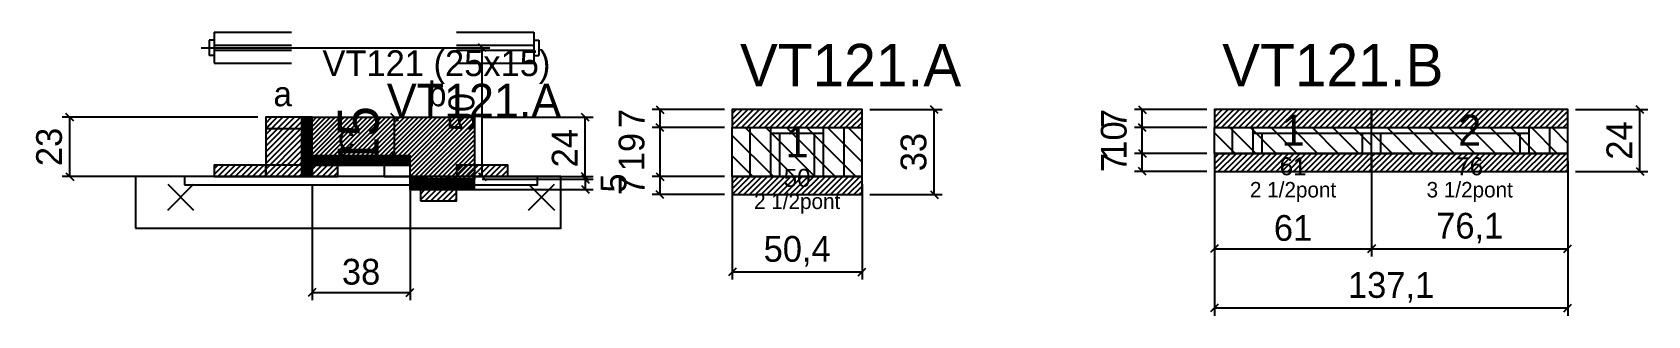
# Model space of a CAD drawing. Extents: x -69 to 558, y -73 to 37.
import ezdxf
from ezdxf.enums import TextEntityAlignment as Align

# ---------------------------------------------------------------- set-up
doc = ezdxf.new("R2010")
doc.units = 0
for name, color, linetype in [('5', 5, 'Continuous'), ('barrote', 126, 'Continuous'), ('CONCRETO', 251, 'Continuous'), ('COTA', 241, 'Continuous'), ('Cota Seção (2x)', 241, 'Continuous'), ('detalhes', 7, 'Continuous'), ('Hachura', 251, 'Continuous'), ('Madeira', 126, 'Continuous'), ('NOMENCLATURA', 7, 'Continuous'), ('Painéis', 200, 'Continuous'), ('presilha', 224, 'Continuous'), ('Reaproveitamento', 30, 'Continuous'), ('SARR_2.2x7', 40, 'Continuous'), ('SARR_3.5x7', 81, 'Continuous'), ('SCO-___-LAJ', 224, 'Continuous'), ('TENSOR', 224, 'Continuous'), ('texto', 7, 'Continuous'), ('Texto Seção', 7, 'Continuous')]:
    doc.layers.add(name, color=color, linetype=linetype)
doc.dimstyles.new('PAINEL', dxfattribs={"dimtxt": 10, "dimasz": 3, "dimexe": 3, "dimexo": 3, "dimgap": 3, "dimtad": 1, "dimblk": 'OBLIQUE', "dimblk1": 'OBLIQUE', "dimcen": 2.5, "dimclrd": 4, "dimclre": 4, "dimclrt": 240, "dimazin": 3, "dimtfac": 1, "dimtmove": 0, "dimatfit": 3})
doc.dimstyles.new('SECAO2X', dxfattribs={"dimtxt": 16, "dimasz": 3, "dimexe": 3, "dimexo": 3, "dimgap": 3, "dimtad": 1, "dimblk": 'OBLIQUE', "dimblk1": 'OBLIQUE', "dimcen": 2.5, "dimclrd": 4, "dimclre": 4, "dimclrt": 240, "dimazin": 3, "dimtfac": 1, "dimtmove": 0, "dimatfit": 3})

# ---------------------------------------------------------------- blocks, each defined once
blk = doc.blocks.new('_OBLIQUE')
at = {"color": 0, "linetype": 'BYBLOCK'}
blk.add_line((-0.5, -0.5), (0.5, 0.5), dxfattribs=at)

msp = doc.modelspace()

# ---------------------------------------------------------------- hatches: boundary and pattern name
at = {"layer": 'COTA'}
h = msp.add_hatch(dxfattribs=at)
h.set_pattern_fill('ANSI31', scale=0.5)
h.paths.add_polyline_path([(203, 0), (253.4, 0), (253.4, 7), (203, 7)])
h = msp.add_hatch(dxfattribs=at)
h.set_pattern_fill('ANSI31', scale=0.5)
h.paths.add_polyline_path([(390.1, 0), (451.1, 0), (451.1, 7), (390.1, 7)])
h = msp.add_hatch(dxfattribs=at)
h.set_pattern_fill('ANSI31', scale=0.5)
h.paths.add_polyline_path([(451.1, 0), (527.2, 0), (527.2, 7), (451.1, 7)])
h = msp.add_hatch(dxfattribs=at)
h.set_pattern_fill('ANSI31', scale=0.4)
h.paths.add_polyline_path([(40, -11), (40, 4), (103, 4), (103, -20), (78, -20), (78, -11)])
h = msp.add_hatch(dxfattribs=at)
h.set_pattern_fill('ANSI31', scale=0.5)
h.paths.add_polyline_path([(390.1, -17), (451.1, -17), (451.1, -10), (390.1, -10)])
h = msp.add_hatch(dxfattribs=at)
h.set_pattern_fill('ANSI31', scale=0.5)
h.paths.add_polyline_path([(451.1, -17), (527.2, -17), (527.2, -10), (451.1, -10)])
h = msp.add_hatch(dxfattribs=at)
h.set_pattern_fill('ANSI31', scale=0.5)
h.paths.add_polyline_path([(203, -26), (253.4, -26), (253.4, -19), (203, -19)])
at = {"layer": 'Hachura'}
h = msp.add_hatch(dxfattribs=at)
h.set_pattern_fill('ANSI31', scale=0.5)
h.paths.add_polyline_path([(22, -19), (36, -19), (36, 4), (22, 4)])
h = msp.add_hatch(dxfattribs=at)
h.set_pattern_fill('ANSI31', scale=0.5)
h.paths.add_polyline_path([(22, -0.4), (36, -0.4), (36, 4), (22, 4)])
h = msp.add_hatch(dxfattribs=at)
h.set_pattern_fill('SOLID')
h.paths.add_polyline_path([(36, -19), (40, -19), (40, 4), (36, 4)])
h = msp.add_hatch(dxfattribs=at)
h.set_pattern_fill('SOLID')
h.paths.add_polyline_path([(40, -14.6), (78, -14.6), (78, -11), (40, -11)])
h = msp.add_hatch(dxfattribs=at)
h.set_pattern_fill('ANSI31', scale=0.5)
h.paths.add_polyline_path([(2, -19), (22, -19), (22, -14.6), (2, -14.6)])
h = msp.add_hatch(dxfattribs=at)
h.set_pattern_fill('ANSI31', scale=0.5)
h.paths.add_polyline_path([(40, -19), (50, -19), (50, -14.6), (40, -14.6)])
h = msp.add_hatch(dxfattribs=at)
h.set_pattern_fill('ANSI31', scale=0.5)
h.paths.add_polyline_path([(96, -19), (116, -19), (116, -14.6), (96, -14.6)])
h = msp.add_hatch(dxfattribs=at)
h.set_pattern_fill('SOLID')
h.paths.add_polyline_path([(78, -19), (82, -19), (82, -24), (78, -24)])
h = msp.add_hatch(dxfattribs=at)
h.set_pattern_fill('SOLID')
h.paths.add_polyline_path([(78, -24), (103, -24), (103, -20), (78, -20)])
h = msp.add_hatch(dxfattribs=at)
h.set_pattern_fill('ANSI31', scale=0.5)
h.paths.add_polyline_path([(82, -19), (96, -19), (96, -24), (82, -24)])
h = msp.add_hatch(dxfattribs=at)
h.set_pattern_fill('ANSI31', scale=0.5)
h.paths.add_polyline_path([(82, -28.4), (96, -28.4), (96, -24), (82, -24)])

# ---------------------------------------------------------------- linework, layer by layer
for p, q in [((0, 34), (0, 28)), ((2, 34), (0, 34)), ((2, 37), (32, 37)), ((2, 37), (2, 25)), ((2, 32), (32, 32)), ((96, 37), (126, 37)), ((96, 32), (126, 32)), ((126, 37), (126, 25)), ((126, 34), (128, 34)), ((128, 34), (128, 28)), ((2, 28), (0, 28)), ((2, 30), (32, 30)), ((96, 30), (126, 30)), ((126, 28), (128, 28)), ((2, 25), (32, 25)), ((96, 25), (126, 25))]:
    msp.add_line(p, q)
at = {"layer": 'barrote'}
msp.add_lwpolyline([(-28.5, -39), (136.5, -39), (136.5, -19), (-28.5, -19)], close=True, dxfattribs=at)
at = {"layer": 'CONCRETO'}
msp.add_lwpolyline([(40, -11), (40, 4), (103, 4), (103, -20), (78, -20), (78, -11)], close=True, dxfattribs=at)
at = {"layer": 'Madeira'}
for points in [[(22, -19), (36, -19), (36, 4), (22, 4)], [(22, -0.4), (36, -0.4), (36, 4), (22, 4)], [(2, -19), (22, -19), (22, -14.6), (2, -14.6)], [(22, -19), (36, -19), (36, -14.6), (22, -14.6)], [(40, -19), (50, -19), (50, -14.6), (40, -14.6)], [(68, -19), (78, -19), (78, -14.6), (68, -14.6)], [(96, -19), (116, -19), (116, -14.6), (96, -14.6)], [(82, -19), (96, -19), (96, -24), (82, -24)], [(82, -28.4), (96, -28.4), (96, -24), (82, -24)]]:
    msp.add_lwpolyline(points, close=True, dxfattribs=at)
at = {"layer": 'Painéis'}
for p, q in [((203, 0), (253.4, 0)), ((203, -19), (203, 0)), ((253.4, -19), (253.4, 0)), ((390.1, 0), (451.1, 0)), ((390.1, -10), (390.1, 0)), ((451.1, -10), (451.1, 0)), ((451.1, -10), (451.1, 0)), ((451.1, 0), (527.2, 0)), ((451.1, -10), (451.1, 0)), ((527.2, -10), (527.2, 0)), ((390.1, -10), (451.1, -10)), ((451.1, -10), (527.2, -10)), ((203, -19), (253.4, -19))]:
    msp.add_line(p, q, dxfattribs=at)
for points in [[(36, -19), (40, -19), (40, 4), (36, 4)], [(40, -14.6), (78, -14.6), (78, -11), (40, -11)], [(78, -19), (82, -19), (82, -24), (78, -24)], [(78, -24), (103, -24), (103, -20), (78, -20)]]:
    msp.add_lwpolyline(points, close=True, dxfattribs=at)
at = {"layer": 'presilha'}
for p, q in [((-16, -32), (-6, -22)), ((-16, -22), (-6, -32)), ((124, -32), (134, -22)), ((124, -22), (134, -32))]:
    msp.add_line(p, q, dxfattribs=at)
at = {"layer": 'Reaproveitamento', "color": 30}
for p, q in [((227, -19), (208, 0)), ((235, -19), (216, 0)), ((243, -19), (224, 0)), ((251, -19), (232, 0)), ((253.4, -13.4), (240, 0)), ((253.4, -5.4), (248, 0)), ((406.1, -10), (396.1, 0)), ((414.1, -10), (404.1, 0)), ((422.1, -10), (412.1, 0)), ((430.1, -10), (420.1, 0)), ((438.1, -10), (428.1, 0)), ((446.1, -10), (436.1, 0)), ((451.1, -7), (444.1, 0)), ((467.1, -10), (457.1, 0)), ((475.1, -10), (465.1, 0)), ((483.1, -10), (473.1, 0)), ((491.1, -10), (481.1, 0)), ((499.1, -10), (489.1, 0)), ((507.1, -10), (497.1, 0)), ((515.1, -10), (505.1, 0)), ((523.1, -10), (513.1, 0)), ((527.2, -6.1), (521.1, 0)), ((219, -19), (203, -3)), ((398.1, -10), (390.1, -2)), ((459.1, -10), (451.1, -2)), ((211, -19), (203, -11)), ((390.1, -10), (390.1, -10)), ((451.1, -10), (451.1, -10)), ((203, -19), (203, -19))]:
    msp.add_line(p, q, dxfattribs=at)
at = {"layer": 'SARR_2.2x7'}
for p, q in [((210, -19), (210, 0)), ((246.4, -19), (246.4, 0)), ((397.1, -10), (397.1, 0)), ((520.2, -10), (520.2, 0)), ((218, -2.2), (238.4, -2.2)), ((405.1, -2.2), (451.1, -2.2)), ((451.1, -2.2), (512.2, -2.2))]:
    msp.add_line(p, q, dxfattribs=at)
at = {"layer": 'SARR_3.5x7'}
for p, q in [((218, -19), (218, 0)), ((238.4, -19), (238.4, 0)), ((405.1, -10), (405.1, 0)), ((451.1, -10), (451.1, 0)), ((451.1, -10), (451.1, 0)), ((512.2, -10), (512.2, 0)), ((221.5, -19), (221.5, -2.2)), ((234.9, -19), (234.9, -2.2)), ((408.6, -10), (408.6, -2.2)), ((447.6, -10), (447.6, -2.2)), ((454.6, -10), (454.6, -2.2)), ((508.7, -10), (508.7, -2.2)), ((405.1, -10), (408.6, -10)), ((447.6, -10), (451.1, -10)), ((451.1, -10), (454.6, -10)), ((508.7, -10), (512.2, -10)), ((218, -19), (221.5, -19)), ((234.9, -19), (238.4, -19))]:
    msp.add_line(p, q, dxfattribs=at)
at = {"layer": 'SCO-___-LAJ'}
for points in [[(203, 0), (253.4, 0), (253.4, 7), (203, 7)], [(390.1, 0), (451.1, 0), (451.1, 7), (390.1, 7)], [(451.1, 0), (527.2, 0), (527.2, 7), (451.1, 7)], [(390.1, -17), (451.1, -17), (451.1, -10), (390.1, -10)], [(451.1, -17), (527.2, -17), (527.2, -10), (451.1, -10)], [(-9.5, -22.2), (127.5, -22.2), (127.5, -19), (-9.5, -19)], [(203, -26), (253.4, -26), (253.4, -19), (203, -19)]]:
    msp.add_lwpolyline(points, close=True, dxfattribs=at)
at = {"layer": 'TENSOR'}
msp.add_line((-3, 31), (101, 31), dxfattribs=at)

# ---------------------------------------------------------------- texts
at = {"layer": '5'}
for s, height, p in [('1', 12, (228.2, -5.5)), ('1', 12, (420.6, -1)), ('2', 12, (489.15, -1)), ('61', 7, (420.6, -15)), ('76', 7, (489.15, -15)), ('50', 7, (228.2, -19.5))]:
    msp.add_text(s, height=height, dxfattribs=at).set_placement(p, align=Align.MIDDLE_CENTER)
at = {"layer": 'detalhes'}
for s, p in [('a', (25, 8.3)), ('b', (85, 8.3)), ('c', (50, -8.5))]:
    msp.add_text(s, height=9.6, dxfattribs=at).set_placement(p)
at = {"layer": 'NOMENCLATURA'}
for s, p in [('VT121.A', (206, 16)), ('VT121.B', (393.1, 16))]:
    msp.add_text(s, height=16.5, dxfattribs=at).set_placement(p)
at = {"layer": 'texto', "char_height": 6, "attachment_point": 5}
for s, insert in [('2 1/2pont', (420.6, -25)), ('3 1/2pont', (489.15, -25)), ('2 1/2pont', (228.2, -29.5))]:
    msp.add_mtext(s, dxfattribs=dict(at, insert=insert))
at = {"layer": 'Texto Seção'}
for s, height, p in [('VT121 (25x15)', 10, (44, 20)), ('VT121.A', 13, (69, 4))]:
    msp.add_text(s, height=height, dxfattribs=at).set_placement(p)

# ---------------------------------------------------------------- dimensions: what is measured, and where the dimension line sits
at = {"layer": 'COTA'}
for base, p1, p2 in [((106, -19), (96, -19), (96, 31)), ((175, 0), (203, 0), (203, 7)), ((281.4, -26), (253.4, -26), (253.4, 7)), ((362.1, 0), (390.1, 0), (390.1, 7)), ((555.2, -17), (527.2, -17), (527.2, 7)), ((-54, -19), (2, -19), (22, 4)), ((146, -20), (103, -20), (103, 4)), ((175, -19), (203, -19), (203, 0)), ((362.1, -10), (390.1, -10), (390.1, 0)), ((362.1, -17), (390.1, -17), (390.1, -10)), ((146, -19), (96, -19), (96, -24)), ((175, -26), (203, -26), (203, -19))]:
    msp.add_linear_dim(base=base, p1=p1, p2=p2, angle=90, dimstyle='PAINEL', dxfattribs=at).render()
for base, p1, p2 in [((390.1, -47), (390.1, -10), (451.1, -10)), ((390.1, -70), (390.1, -10), (527.2, -10)), ((451.1, -47), (451.1, -10), (527.2, -10)), ((40, -64), (40, -19), (78, -19)), ((203, -56), (203, -19), (253.4, -19))]:
    msp.add_linear_dim(base=base, p1=p1, p2=p2, dimstyle='PAINEL', dxfattribs=at).render()
at = {"layer": 'Cota Seção (2x)'}
msp.add_linear_dim(base=(72, -11), p1=(40, -11), p2=(40, 4), angle=90, dimstyle='SECAO2X', dxfattribs=at).render()

doc.saveas('drawing.dxf')
